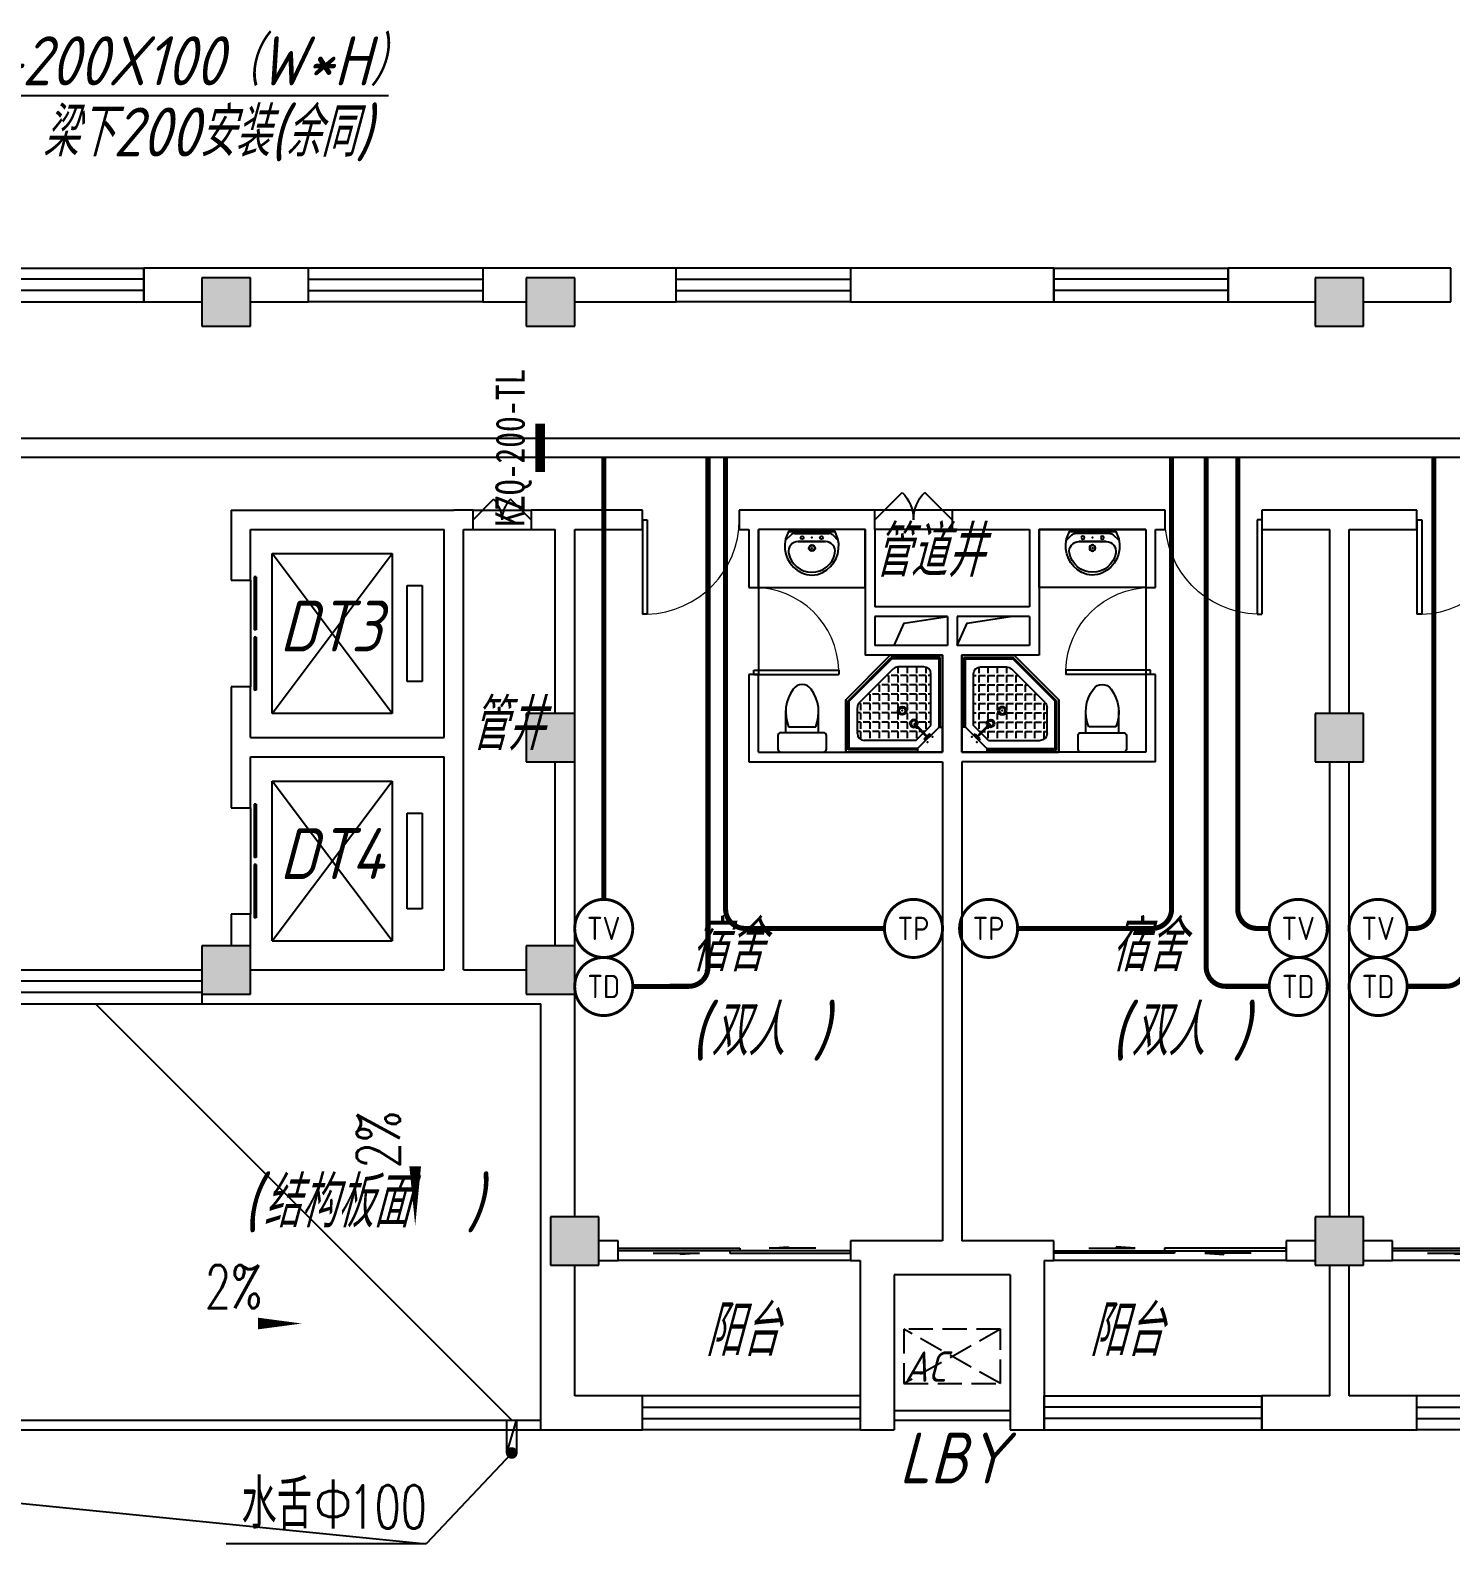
# Model space of a CAD drawing. Extents: x 0 to 2972856, y -1269770 to 0.
# Drawn here: x 2729132 to 2743806, y -1093333 to -1077700 of the extents above; entities that cross this region are included whole.
import ezdxf
from ezdxf.enums import TextEntityAlignment as Align

# ---------------------------------------------------------------- set-up
doc = ezdxf.new("R2010")
doc.units = 0
doc.header["$LTSCALE"] = 1000
doc.header["$PDSIZE"] = 50
doc.linetypes.add('DASH', pattern=[0.35, 0.25, -0.1])
for name, color, linetype in [('1-建筑底图', 8, 'Continuous'), ('CABLETRAY_DIM', 3, 'Continuous'), ('CABLETRAY_PDS', 4, 'Continuous'), ('EQUIP-通讯', 3, 'Continuous'), ('PUB_TEXT', 7, 'Continuous'), ('WIRE-综合布线', 4, 'Continuous'), ('抗震支吊架', 2, 'Continuous'), ('洁具', 251, 'Continuous'), ('空调外机', 251, 'Continuous')]:
    doc.layers.add(name, color=color, linetype=linetype)
doc.styles.add('_TCH_DIM', font='SIMPLEX', dxfattribs={"bigfont": 'GBCBIG'})
doc.styles.add('_TEL_ATTDEF', font='GBENOR', dxfattribs={"width": 0.8, "height": 3, "bigfont": 'GBCBIG'})
doc.styles.add('_TEL_DIM', font='SIMPLEX', dxfattribs={"width": 0.8, "height": 3.5, "bigfont": 'HZTXT'})
doc.styles.add('kzcad', font='', dxfattribs={"width": 0.8})
doc.styles.get("Standard").update_dxf_attribs({"font": 'gbeitc.shx', "bigfont": 'gbcbig.shx'})
doc.styles.get('kzcad').set_extended_font_data('SimSun')
doc.linetypes.add('JIEDI', pattern='A,1.25,-0.25,0.25,-0.25,0.625,["/",Standard,S=0.6,R=0,X=0,Y=-0.3],0.625,-0.25,0.25,-0.25', length=4)

# ---------------------------------------------------------------- blocks, each defined once
blk = doc.blocks.new('$equip$00003204')
at = {"const_width": 0.05}
blk.add_lwpolyline([(0, 0.5, -1), (0, -0.5, -1), (0, 0.5, 0.02188399138537169)], format="xyb", dxfattribs=at)
blk.add_circle((0, 0), 0.5)
for p in [(0, 0.5), (-0.5, 0), (0.5, 0), (0, -0.5)]:
    blk.add_point(p)
at = {"color": 7, "style": '_TEL_ATTDEF'}
blk.add_attdef('$TEXT$', text='', height=0.4, dxfattribs=at).set_placement((0, 0), align=Align.MIDDLE_CENTER)
at = {"color": 7, "style": '_TEL_DIM', "flags": 1}
for tag in ['REMARK', 'A']:
    blk.add_attdef(tag, text='', height=2e-05, dxfattribs=at).set_placement((0, 0), align=Align.MIDDLE_CENTER)
blk = doc.blocks.new('$equip$00003208')
at = {"const_width": 0.05}
blk.add_lwpolyline([(0, 0.5, -1), (0, -0.5, -1), (0, 0.5, 0.02188399138537169)], format="xyb", dxfattribs=at)
blk.add_circle((0, 0), 0.5)
for p in [(0, 0.5), (-0.5, 0), (0.5, 0), (0, -0.5)]:
    blk.add_point(p)
at = {"color": 7, "style": '_TEL_ATTDEF'}
blk.add_attdef('$TEXT$', text='', height=0.4, dxfattribs=at).set_placement((-7.275957614183426e-12, 0), align=Align.MIDDLE_CENTER)
at = {"color": 7, "style": '_TEL_DIM', "flags": 1}
for tag in ['REMARK', 'A']:
    blk.add_attdef(tag, text='', height=2e-05, dxfattribs=at).set_placement((0, 0), align=Align.MIDDLE_CENTER)
blk = doc.blocks.new('$equip$00003209')
at = {"const_width": 0.05}
blk.add_lwpolyline([(0, 0.5, -1), (0, -0.5, -1), (0, 0.5, 0.02188399138537169)], format="xyb", dxfattribs=at)
blk.add_circle((0, 0), 0.5)
for p in [(0, 0.5), (-0.5, 0), (0.5, 0), (0, -0.5)]:
    blk.add_point(p)
at = {"color": 7, "style": '_TEL_ATTDEF'}
blk.add_attdef('$TEXT$', text='', height=0.4, dxfattribs=at).set_placement((0, 0), align=Align.MIDDLE_CENTER)
at = {"color": 7, "style": '_TEL_DIM', "flags": 1}
for tag in ['REMARK', 'A']:
    blk.add_attdef(tag, text='', height=2e-05, dxfattribs=at).set_placement((0, 0), align=Align.MIDDLE_CENTER)
blk = doc.blocks.new('1F平面-CAD导入_dwg_Drawing4_t3_dwg_$plan$00001613-474159-1F-927810-1F')
at = {"layer": '洁具'}
for p, q in [((-200, 169.7498989044689), (-430.3977986313403, 169.7498989044689)), ((-30, 250), (-170, 250)), ((-260.3977986313403, -139.7498989044689), (-260.3977986313403, 139.7498989044689)), ((-200, -169.7498989044689), (-200, -220)), ((-170, -250), (-30, -250))]:
    blk.add_line(p, q, dxfattribs=at)
for points in [[(-200, 220), (-200, 169.7498989044689), (-200, -169.7498989044689), (-430.3977986313403, -169.7498989044689)], [(0, -220), (0, 220)]]:
    blk.add_lwpolyline(points, dxfattribs=at)
for centre, radius, start, end in [((-412.8433152032085, -227.3882324695587), 397.5299272150928, 67.4504753387251, 126.63814488807), ((-170, 220), 30.000000000029, 90, 180), ((-30, 220), 29.99999999997097, 0, 90), ((-589.5585712348111, 0), 109.7823411183084, 123.4508578140058, 236.5491421859942), ((-412.8433152032085, 227.3882324695587), 397.5299272150999, 233.3618551119301, 292.5495246612749), ((-170, -220), 30.00000000002914, 180, 270), ((-30, -220), 29.99999999999999, 270, 0)]:
    blk.add_arc(centre, radius, start, end, dxfattribs=at)
blk = doc.blocks.new('$lvtry$00000169')
at = {"color": 0}
for p, q in [((258.943725152305, -36), (258.943725152305, 0)), ((258.943725152305, -36), (36, -258.943725152305)), ((276.0808101421535, -120), (120, -276.0808101421535)), ((143.9299559836727, -151.0137691686323), (290.680891972941, -298.0767691774454)), ((151.0010237955357, -143.9427013567692), (297.7519597848077, -291.0057013655787)), ((258.943725152305, -24), (976, -24)), ((258.943725152305, -36), (964, -36)), ((269.6110603107809, -212.6678077858815), (269.6110603107809, -142.6678077858815)), ((276.0808101421535, -120), (808, -120)), ((365.8610603107809, -212.6678077858815), (365.8610603107809, -142.6678077858815)), ((462.1110603107809, -212.6678077858815), (462.1110603107809, -142.6678077858815)), ((558.3610603107809, -212.6678077858815), (558.3610603107809, -142.6678077858815)), ((654.6110603107809, -212.6678077858815), (654.6110603107809, -142.6678077858815)), ((750.8610603107809, -212.6678077858815), (750.8610603107809, -142.6678077858815)), ((847.1110603107809, -212.6678077858815), (847.1110603107809, -142.6678077858815)), ((964, -36), (976, -24)), ((964, -36), (964, -525.0883117545782)), ((976, -24), (976, -530.0588745030545)), ((36, -258.943725152305), (0, -258.943725152305)), ((24, -258.943725152305), (24, -976)), ((36, -258.943725152305), (36, -964)), ((120, -276.0808101421535), (120, -808)), ((120, -308.9178077858815), (147.1110603107809, -308.9178077858815)), ((173.3610603107809, -308.9178077858815), (173.3610603107809, -238.9178077858815)), ((173.3610603107809, -308.9178077858815), (243.3610603107809, -308.9178077858815)), ((183.413002356272, -212.6678077858815), (205.4531662680893, -212.6678077858815)), ((219.5802972622187, -212.6678077858815), (243.3610603107809, -212.6678077858815)), ((269.6110603107809, -212.6678077858815), (339.6110603107809, -212.6678077858815)), ((269.6110603107809, -262.8049606227796), (269.6110603107809, -238.9178077858815)), ((334.3109666164455, -308.9178077858815), (339.6110603107809, -308.9178077858815)), ((365.8610603107809, -212.6678077858815), (435.8610603107809, -212.6678077858815)), ((365.8610603107809, -308.9178077858815), (365.8610603107809, -238.9178077858815)), ((365.8610603107809, -308.9178077858815), (435.8610603107809, -308.9178077858815)), ((462.1110603107809, -212.6678077858815), (532.1110603107809, -212.6678077858815)), ((462.1110603107809, -308.9178077858815), (462.1110603107809, -238.9178077858815)), ((462.1110603107809, -308.9178077858815), (532.1110603107809, -308.9178077858815)), ((558.3610603107809, -212.6678077858815), (628.3610603107809, -212.6678077858815)), ((558.3610603107809, -308.9178077858815), (558.3610603107809, -238.9178077858815)), ((558.3610603107809, -308.9178077858815), (628.3610603107809, -308.9178077858815)), ((654.6110603107809, -212.6678077858815), (724.6110603107809, -212.6678077858815)), ((654.6110603107809, -308.9178077858815), (654.6110603107809, -238.9178077858815)), ((654.6110603107809, -308.9178077858815), (724.6110603107809, -308.9178077858815)), ((750.8610603107809, -212.6678077858815), (820.8610603107809, -212.6678077858815)), ((750.8610603107809, -308.9178077858815), (750.8610603107809, -238.9178077858815)), ((750.8610603107809, -308.9178077858815), (820.8610603107809, -308.9178077858815)), ((847.1110603107809, -212.6678077858815), (880, -212.6678077858815)), ((847.1110603107809, -308.9178077858815), (847.1110603107809, -238.9178077858815)), ((847.1110603107809, -308.9178077858815), (880, -308.9178077858815)), ((880, -192), (880, -460.4709960243781)), ((120, -405.1678077858815), (147.1110603107809, -405.1678077858815)), ((173.3610603107809, -405.1678077858815), (173.3610603107809, -335.1678077858815)), ((173.3610603107809, -405.1678077858815), (243.3610603107809, -405.1678077858815)), ((173.3610603107809, -501.4178077858815), (173.3610603107809, -431.4178077858815)), ((269.6110603107809, -405.1678077858815), (269.6110603107809, -335.1678077858815)), ((269.6110603107809, -405.1678077858815), (339.6110603107809, -405.1678077858815)), ((269.6110603107809, -501.4178077858815), (269.6110603107809, -431.4178077858815)), ((365.8610603107809, -405.1678077858815), (365.8610603107809, -335.1678077858815)), ((365.8610603107809, -405.1678077858815), (378.5531732380041, -405.1678077858815)), ((365.8610603107809, -501.4178077858815), (365.8610603107809, -431.4178077858815)), ((462.1110603107809, -405.1678077858815), (462.1110603107809, -335.1678077858815)), ((462.1110603107809, -405.1678077858815), (532.1110603107809, -405.1678077858815)), ((462.1110603107809, -501.4178077858815), (462.1110603107809, -431.4178077858815)), ((558.3610603107809, -405.1678077858815), (558.3610603107809, -335.1678077858815)), ((558.3610603107809, -405.1678077858815), (628.3610603107809, -405.1678077858815)), ((558.3610603107809, -501.4178077858815), (558.3610603107809, -431.4178077858815)), ((654.6110603107809, -405.1678077858815), (654.6110603107809, -335.1678077858815)), ((654.6110603107809, -405.1678077858815), (724.6110603107809, -405.1678077858815)), ((654.6110603107809, -501.4178077858815), (654.6110603107809, -431.4178077858815)), ((750.8610603107809, -405.1678077858815), (750.8610603107809, -335.1678077858815)), ((750.8610603107809, -405.1678077858815), (820.8610603107809, -405.1678077858815)), ((750.8610603107809, -501.4178077858815), (750.8610603107809, -431.4178077858815)), ((847.1110603107809, -405.1678077858815), (847.1110603107809, -335.1678077858815)), ((847.1110603107809, -405.1678077858815), (880, -405.1678077858815)), ((847.1110603107809, -501.4178077858815), (847.1110603107809, -431.4178077858815)), ((120, -501.4178077858815), (147.1110603107809, -501.4178077858815)), ((120, -597.6678077858815), (147.1110603107809, -597.6678077858815)), ((173.3610603107809, -501.4178077858815), (243.3610603107809, -501.4178077858815)), ((173.3610603107809, -597.6678077858815), (173.3610603107809, -527.6678077858815)), ((173.3610603107809, -597.6678077858815), (243.3610603107809, -597.6678077858815)), ((173.3610603107809, -693.9178077858815), (173.3610603107809, -623.9178077858815)), ((269.6110603107809, -501.4178077858815), (339.6110603107809, -501.4178077858815)), ((269.6110603107809, -597.6678077858815), (269.6110603107809, -527.6678077858815)), ((269.6110603107809, -597.6678077858815), (339.6110603107809, -597.6678077858815)), ((269.6110603107809, -693.9178077858815), (269.6110603107809, -623.9178077858815)), ((365.8610603107809, -501.4178077858815), (435.8610603107809, -501.4178077858815)), ((365.8610603107809, -597.6678077858815), (365.8610603107809, -527.6678077858815)), ((365.8610603107809, -597.6678077858815), (435.8610603107809, -597.6678077858815)), ((365.8610603107809, -693.9178077858815), (365.8610603107809, -623.9178077858815)), ((462.1110603107809, -501.4178077858815), (532.1110603107809, -501.4178077858815)), ((462.1110603107809, -597.6678077858815), (462.1110603107809, -527.6678077858815)), ((462.1110603107809, -597.6678077858815), (532.1110603107809, -597.6678077858815)), ((462.1110603107809, -693.9178077858815), (462.1110603107809, -623.9178077858815)), ((858.9116882454255, -511.3826842698036), (511.3826842698036, -858.9116882454255)), ((964, -525.0883117545782), (525.08831175456, -964)), ((976, -530.0588745030545), (530.05887450304, -976)), ((558.3610603107809, -501.4178077858815), (628.3610603107809, -501.4178077858815)), ((558.3610603107809, -597.6678077858815), (558.3610603107809, -527.6678077858815)), ((558.3610603107809, -597.6678077858815), (628.3610603107809, -597.6678077858815)), ((558.3610603107809, -693.9178077858815), (558.3610603107809, -623.9178077858815)), ((654.6110603107809, -501.4178077858815), (724.6110603107809, -501.4178077858815)), ((654.6110603107809, -597.6678077858815), (654.6110603107809, -527.6678077858815)), ((654.6110603107809, -597.6678077858815), (724.6110603107809, -597.6678077858815)), ((654.6110603107809, -693.9178077858815), (654.6110603107809, -623.9178077858815)), ((750.8610603107809, -501.4178077858815), (820.8610603107809, -501.4178077858815)), ((750.8610603107809, -597.6678077858815), (750.8610603107809, -527.6678077858815)), ((750.8610603107809, -597.6678077858815), (772.6265647293476, -597.6678077858815)), ((847.1110603107809, -501.4178077858815), (867.2229567529939, -501.4178077858815)), ((964, -525.0883117545782), (976, -530.0588745030545)), ((120, -693.9178077858815), (147.1110603107809, -693.9178077858815)), ((173.3610603107809, -693.9178077858815), (243.3610603107809, -693.9178077858815)), ((173.3610603107809, -790.1678077858815), (173.3610603107809, -720.1678077858815)), ((269.6110603107809, -693.9178077858815), (339.6110603107809, -693.9178077858815)), ((269.6110603107809, -790.1678077858815), (269.6110603107809, -720.1678077858815)), ((365.8610603107809, -693.9178077858815), (435.8610603107809, -693.9178077858815)), ((365.8610603107809, -790.1678077858815), (365.8610603107809, -720.1678077858815)), ((462.1110603107809, -693.9178077858815), (532.1110603107809, -693.9178077858815)), ((462.1110603107809, -790.1678077858815), (462.1110603107809, -720.1678077858815)), ((558.3610603107809, -693.9178077858815), (628.3610603107809, -693.9178077858815)), ((558.3610603107809, -790.1678077858815), (558.3610603107809, -720.1678077858815)), ((654.6110603107809, -693.9178077858815), (676.3765647293476, -693.9178077858815)), ((120, -790.1678077858815), (147.1110603107809, -790.1678077858815)), ((173.3610603107809, -790.1678077858815), (243.3610603107809, -790.1678077858815)), ((173.3610603107809, -877.5455960306717), (173.3610603107809, -816.4178077858815)), ((192, -880), (460.4709960243781, -880)), ((269.6110603107809, -790.1678077858815), (339.6110603107809, -790.1678077858815)), ((269.6110603107809, -880), (269.6110603107809, -816.4178077858815)), ((365.8610603107809, -790.1678077858815), (435.8610603107809, -790.1678077858815)), ((365.8610603107809, -880), (365.8610603107809, -816.4178077858815)), ((462.1110603107809, -790.1678077858815), (532.1110603107809, -790.1678077858815)), ((462.1110603107809, -879.9813183342485), (462.1110603107809, -816.4178077858815)), ((558.3610603107809, -790.1678077858815), (580.1265647293476, -790.1678077858815)), ((36, -964), (24, -976)), ((24, -976), (530.05887450304, -976)), ((36, -964), (525.08831175456, -964)), ((525.08831175456, -964), (530.05887450304, -976))]:
    blk.add_line(p, q, dxfattribs=at)
blk.add_lwpolyline([(0, 0), (0, -1000), (540, -1000), (1000, -540), (1000, 0)], close=True)
for points in [[(0, 0), (0, -1000)], [(0, 0), (1000, 0)], [(1000, 0), (1000, -540)], [(189.6529500909164, -136.0684456004565), (177.8579725960262, -147.8634230953467), (162.4691373264941, -132.4745878258145), (174.2641148213843, -120.6796103309207)], [(136.0684456004528, -189.6529500909201), (147.8634230953467, -177.8579725960262), (132.4745878258109, -162.4691373264941), (120.6796103309207, -174.2641148213843)], [(1000, -540), (540, -1000)], [(0, -1000), (540, -1000)]]:
    blk.add_lwpolyline(points, close=True, dxfattribs=at)
for radius in [43.84951374613301, 31.11306180256101]:
    blk.add_circle((416.244660796714, -427.5761013707088), radius, dxfattribs=at)
for centre, radius, start, end in [((808, -192), 72, 0, 90), ((295.9570430355234, -295.7264370925695), 40.55903986559133, 142.5829574405485, 128.4197397777519), ((295.9570430355234, -295.7264370925695), 28.55903986559133, 145.828006644134, 125.6598561436624), ((808, -460.4709960243781), 72, 315.0000000001474, 0), ((192, -808), 72, 180, 270), ((460.4709960243781, -808), 72, 270, 315.0000000001474)]:
    blk.add_arc(centre, radius, start, end, dxfattribs=at)
for p in [(103.2280733190128, -155.7691361928592, -1e-08), (156.0885364131245, -102.2317787812353, -1e-08), (415.8463379825407, -428.052736976184, -1e-08)]:
    blk.add_point(p, dxfattribs=at)
blk = doc.blocks.new('$lvtry$00000178')
at = {"color": 0}
for p, q in [((-238.3985590309458, 0), (238.3985590309458, 0)), ((-214.0595566216216, -36.07509627408581), (-272.1098716864217, -90.5516767674635)), ((-179.8443164544587, -22.534900720937), (180.1220736160903, -22.534900720937)), ((-141.6736869734596, -105.2484920095885), (140.2220974061056, -105.2484920095885)), ((140.2220974061056, -105.2484920095885), (-141.6736869734596, -105.2484920095885)), ((215.7474373597797, -37.45166457987943), (268.2971053142901, -90.81336211434063))]:
    blk.add_line(p, q, dxfattribs=at)
blk.add_lwpolyline([(-103.6050409636591, -429.6879128499641, 0.2246982691866223), (110.4031761456354, -425.4480832598856, 0.3480458834200146), (268.9059223142503, -78.53824303664624), (239.4540811754996, 0), (-241.2849082408356, 0), (-270.7367493795609, -78.53824303661713, 0.3568438061518303)], format="xyb", close=True, dxfattribs=at)
for centre, radius in [((-100, -65), 16.33989834185803), ((1.439075864182087, -172.4645476755322), 31.60961419936899), ((100, -65), 16.33989834185803)]:
    blk.add_circle(centre, radius, dxfattribs=at)
at = {"color": 0, "lineweight": 13}
blk.add_circle((1.439075864182087, -172.4645476755322), 22.97515901426823, dxfattribs=at)
at = {"color": 0}
for centre, radius, start, end in [((-141.6736869734596, -205.2484920095885), 100, 90, 190.560233084289), ((-179.8443164544587, -72.534900720937), 50, 90, 133.180958371849), ((140.2220974061056, -205.2484920095885), 100, 349.439766915711, 90), ((180.1220736160903, -72.534900720937), 50, 44.56071800279102, 90), ((-0.7257947836769745, -178.9720508367973), 243.3762869984034, 190.560233084289, 349.439766915711)]:
    blk.add_arc(centre, radius, start, end, dxfattribs=at)
for p in [(0, -65), (1.439075864182087, -172.4645476755322)]:
    blk.add_point(p, dxfattribs=at)
blk = doc.blocks.new('A$C70365C93')
at = {"layer": '洁具'}
blk.add_lwpolyline([(-1899.999999997206, 2299.999999994994), (-1899.999999997206, 1699.999999994994), (-800.0000000055879, 1699.999999984779), (-800.0000000055879, 2299.999999994994)], close=True, dxfattribs=at)
blk.add_blockref('$lvtry$00000178', (-1350.000000001397, 2280.000000000058), dxfattribs=at)
at = {"layer": '洁具', "rotation": 180}
blk.add_blockref('$lvtry$00000169', (0, 0), dxfattribs=at)
at = {"layer": '洁具', "extrusion": (0, 0, -1), "xscale": -1, "zscale": -1, "rotation": 90}
blk.add_blockref('1F平面-CAD导入_dwg_Drawing4_t3_dwg_$plan$00001613-474159-1F-927810-1F', (1449.999999997439, 1.775333657860756e-09), dxfattribs=at)
blk = doc.blocks.new('A$Cf5a72a1b')
at = {"layer": '空调外机', "linetype": 'DASH'}
for p, q in [((999.9996109353378, 562.501242811617), (-0.0003890646621584892, 0.001242811616975814)), ((999.9996109353378, 0.001242811616975814), (-0.0003890646621584892, 562.501242811617))]:
    blk.add_line(p, q, dxfattribs=at)
blk.add_lwpolyline([(999.9996109353378, 562.501242811617), (-0.0003890646621584892, 562.501242811617), (-0.0003890646621584892, 0.001242811616975814), (999.9996109353378, 0.001242811616975814)], close=True, dxfattribs=at)
at = {"layer": 'PUB_TEXT'}
blk.add_text('AC', height=315, dxfattribs=at).set_placement((4.876693670870736, 18.24616538471309))
blk = doc.blocks.new('$WINLIB2D$00000001')
at = {"color": 0}
for points in [[(-0.4999999999999964, 0.5000000000000142), (-0.4999999999999964, -0.4999999999999858)], [(-0.4999999999999964, 0.5000000000000142), (0.5000000000000036, 0.5000000000000142)], [(0.5000000000000036, -0.4999999999999858), (0.5000000000000036, 0.5000000000000142)], [(0.5000000000000036, 0.1666666666666714), (-0.4999999999999964, 0.1666666666666714)], [(0.5000000000000036, -0.1666666666666572), (-0.4999999999999964, -0.1666666666666572)], [(-0.4999999999999964, -0.4999999999999858), (0.5000000000000036, -0.4999999999999858)]]:
    blk.add_lwpolyline(points, dxfattribs=at)
blk = doc.blocks.new('$DorLib2D$00000131')
at = {"color": 0, "linetype": 'Continuous'}
for p, q in [((0.1499999999996362, 0.125), (0.231949047280068, 0.1972603196398666)), ((0.231949047280068, 0.1972603196398666), (0.231949047280068, 0.125)), ((-0.5, 0.125), (-0.5, 0)), ((0.01924398772280256, 0.125), (-0.5, 0.125)), ((0.01924398772280256, 0), (0.01924398772280256, 0.125)), ((0.3500000000003638, 0.125), (0.1499999999996362, 0.125)), ((-0.5, 0), (0.01924398772280256, 0)), ((-0.02399022376448556, 0), (0.5, 0)), ((-0.02399022376448556, -0.125), (-0.02399022376448556, 0)), ((0.5, 0), (0.5, -0.125)), ((-0.3500000000003638, -0.125), (-0.1499999999996362, -0.125)), ((-0.231949047280068, -0.1972603196398666), (-0.231949047280068, -0.125)), ((-0.1499999999996362, -0.125), (-0.231949047280068, -0.1972603196398666)), ((0.5, -0.125), (-0.02399022376448556, -0.125))]:
    blk.add_line(p, q, dxfattribs=at)
blk = doc.blocks.new('$DorLib2D$00000116')
at = {"color": 0}
for p, q in [((-0.4999999999999929, 7.105427357601002e-15), (-0.146446609406766, 0.353553390593234)), ((0.5000000000000071, 7.105427357601002e-15), (0.1464466094067731, 0.353553390593234))]:
    blk.add_line(p, q, dxfattribs=at)
for centre, radius, start, end in [((-0.4999999999984652, 4.831690603168681e-13), 0.4999999999984674, 0, 45), ((0.4999999999977511, 9.059419880941277e-13), 0.4999999999976598, 135, 180)]:
    blk.add_arc(centre, radius, start, end, dxfattribs=at)
blk = doc.blocks.new('$DORLIB2D$00000127')
at = {"color": 0}
for points in [[(-0.5333333333328483, 0.7948983154366971), (-0.5333333333328483, 0.690405644187237)], [(-0.03333333333284827, 0.7948983154366971), (-0.5333333333328483, 0.7948983154366971)], [(-0.03333333333284827, 0.7948983154366971), (-0.03333333333284827, 0.690405644187237)], [(0.5333333333328483, 0.7948983154366971), (0.03333333333284827, 0.7948983154366971)], [(0.03333333333284827, 0.7948983154366971), (0.03333333333284827, 0.690405644187237)], [(0.5333333333328483, 0.7948983154366971), (0.5333333333328483, 0.690405644187237)], [(-0.03333333333284827, 0.690405644187237), (-0.5333333333328483, 0.690405644187237)], [(0.5333333333328483, 0.690405644187237), (0.03333333333284827, 0.690405644187237)], [(0.5, 0.4999999999999858), (-0.5, 0.4999999999999858)]]:
    blk.add_lwpolyline(points, dxfattribs=at)
blk = doc.blocks.new('$DorLib2D$00000001')
for p, q in [((0.45, 0.9750000000000001), (0.5000000000000002, 0.9750000000000001)), ((0.45, 0), (0.45, 0.9750000000000001)), ((0.5, 0), (0.5, 0.9750000000000001)), ((0.5, 0), (0.45, 0))]:
    blk.add_line(p, q)
at = {"lineweight": 13}
blk.add_arc((0.475, 0), 0.975, 91.4692835813538, 180, dxfattribs=at)
blk = doc.blocks.new('1-二层建筑底图')
at = {"layer": '1-建筑底图'}
for points in [[(55449.99999999953, 9200.000000000116), (55949.99999999953, 9200.000000000116), (55949.99999999953, 9700.000000000116), (55449.99999999953, 9700.000000000116)], [(58799.99999999953, 9200.000000000116), (59299.99999999953, 9200.000000000116), (59299.99999999953, 9700.000000000116), (58799.99999999953, 9700.000000000116)], [(66950, 9200.000000000116), (67450, 9200.000000000116), (67450, 9700.000000000116), (66950, 9700.000000000116)], [(58799.99999999953, 4700.000000005006), (59299.99999999953, 4700.000000005006), (59299.99999999953, 5200.000000005006), (58799.99999999953, 5200.000000005006)], [(66950, 4700.000000005006), (67450, 4700.000000005006), (67450, 5200.000000005006), (66950, 5200.000000005006)], [(55449.99999999953, 2300.000000005472), (55949.99999999953, 2300.000000005472), (55949.99999999953, 2800.000000005472), (55449.99999999953, 2800.000000005472)], [(58799.99999999953, 2300.000000005472), (59299.99999999953, 2300.000000005472), (59299.99999999953, 2800.000000005472), (58799.99999999953, 2800.000000005472)], [(59049.99999999953, -499.9999999998836), (59549.99999999953, -499.9999999998836), (59549.99999999953, 1.164153218269348e-10), (59049.99999999953, 1.164153218269348e-10)], [(66950, -499.9999999998836), (67450, -499.9999999998836), (67450, 1.164153218269348e-10), (66950, 1.164153218269348e-10)]]:
    blk.add_hatch(color=256, dxfattribs=at).paths.add_polyline_path(points)
for p, q in [((55699.99999999953, 9799.999999991851), (54849.99999996321, 9799.999999990687)), ((54849.99999996321, 9799.999999990687), (54849.99999996321, 9449.999999990687)), ((55949.99999999953, 9700.000000000116), (55449.99999999953, 9700.000000000116)), ((55449.99999999953, 9700.000000000116), (55449.99999999953, 9200.000000000116)), ((56550.00000000652, 9799.999999994412), (55699.99999999953, 9799.999999991851)), ((55949.99999999953, 9200.000000000116), (55949.99999999953, 9700.000000000116)), ((56550.00000000652, 9449.999999994528), (56550.00000000652, 9799.999999994412)), ((59049.99999999953, 9799.999999991851), (58350.00000000652, 9799.999999994412)), ((58350.00000000652, 9799.999999994412), (58350.00000000652, 9449.999999994528)), ((59299.99999999953, 9700.000000000116), (58799.99999999953, 9700.000000000116)), ((58799.99999999953, 9700.000000000116), (58799.99999999953, 9200.000000000116)), ((60349.99999998463, 9799.999999992317), (59049.99999999953, 9799.999999991851)), ((59299.99999999953, 9200.000000000116), (59299.99999999953, 9700.000000000116)), ((60349.99999998463, 9449.999999992317), (60349.99999998463, 9799.999999992317)), ((64249.99999998463, 9799.999999992317), (62149.99999998463, 9799.999999992317)), ((62149.99999998463, 9799.999999992317), (62149.99999998463, 9449.999999992317)), ((64249.99999998463, 9449.999999992317), (64249.99999998463, 9799.999999992317)), ((67200, 9799.999999991851), (66049.99999998463, 9799.999999992317)), ((66049.99999998463, 9799.999999992317), (66049.99999998463, 9449.999999992317)), ((67450, 9700.000000000116), (66950, 9700.000000000116)), ((66950, 9700.000000000116), (66950, 9200.000000000116)), ((68349.99999989755, 9799.999999991385), (67200, 9799.999999991851)), ((67450, 9200.000000000116), (67450, 9700.000000000116)), ((68349.99999989755, 9449.999999991385), (68349.99999989755, 9799.999999991385)), ((54849.99999996321, 9449.999999990687), (55449.99999999348, 9449.99999998114)), ((55949.99999999348, 9449.999999989057), (56550.00000000652, 9449.999999994528)), ((58350.00000000652, 9449.999999994528), (58799.99999999348, 9449.999999996275)), ((59299.99999999348, 9449.99999999348), (60349.99999998463, 9449.999999992317)), ((62149.99999998463, 9449.999999992317), (64249.99999998463, 9449.999999992317)), ((66049.99999998463, 9449.999999992317), (66949.99999999348, 9449.999999994761)), ((67449.99999999348, 9449.999999992317), (68349.99999989755, 9449.999999991385)), ((55449.99999999953, 9200.000000000116), (55949.99999999953, 9200.000000000116)), ((58799.99999999953, 9200.000000000116), (59299.99999999953, 9200.000000000116)), ((66950, 9200.000000000116), (67450, 9200.000000000116)), ((55749.99999998789, 7299.999999995343), (55749.99999999115, 6575.000000021886)), ((55749.99999998789, 7299.999999995343), (58049.99999995949, 7299.999999998952)), ((58249.99999996321, 7299.999999998836), (58049.99999995949, 7299.999999998952)), ((58249.99999996321, 7100.000000006985), (58249.99999996321, 7299.999999998836)), ((58249.99999997625, 7299.999999998952), (58849.99999997625, 7299.999999998952)), ((59199.9999999688, 7299.999999998952), (58849.99999996321, 7299.999999998836)), ((58849.99999996321, 7299.999999998836), (58849.99999996275, 7100.000000006985)), ((60000.00000003912, 7300.000000006636), (59200.00000000559, 7300)), ((60000.00000003912, 7100.000000011059), (60000.00000003912, 7300.000000006636)), ((61100.00000000652, 7300), (61000.00000003958, 7300.000000006636)), ((61000.00000003958, 7300.000000006636), (61000.00000003912, 7100.000000011059)), ((62300.00000002515, 7300.000000008382), (61100.00000002515, 7300.000000019558)), ((62399.99999998743, 7300.000000006519), (62300.00000002515, 7300.000000008382)), ((63199.99999998277, 7300), (62399.99999998277, 7300.000000007451)), ((62400.00000000373, 7100.000000006519), (62399.99999998743, 7300.000000006519)), ((64100.00000002515, 7299.999999991618), (63199.99999998743, 7299.999999999069)), ((63199.99999998743, 7299.999999999069), (63199.99999998556, 7100.000000000931)), ((65300.00000001397, 7299.999999980442), (64100.00000002515, 7299.999999991618)), ((65400.0000000014, 7299.999999998952), (65299.99999999534, 7300)), ((65400.00000000093, 7099.999999997206), (65400.0000000014, 7299.999999998952)), ((67200.00000000605, 7300), (66400.0000000014, 7299.999999998952)), ((66400.0000000014, 7299.999999998952), (66400.0000000014, 7099.999999997206)), ((68000.0000000014, 7300.000000006636), (67199.99999999953, 7300)), ((68000.00000000093, 7100.00000000943), (68000.0000000014, 7300.000000006636)), ((55949.99999999581, 6575.000000021886), (55950.0000000014, 7099.999999991851)), ((55950.0000000014, 7099.999999991851), (57949.9999999674, 7099.999999991851)), ((57949.99999996787, 4950.000000011642), (57949.9999999674, 7099.999999991851)), ((58149.9999999553, 7100.000000000466), (58249.99999996321, 7100.000000006985)), ((58149.99999995949, 4850.000000004889), (58149.9999999553, 7100.000000000466)), ((58249.99999997625, 7099.999999998952), (58849.99999997625, 7099.999999998952)), ((58849.99999996275, 7100.000000006985), (59100.00000000326, 7100.000000000466)), ((59100.00000000559, 5199.999999999069), (59100.00000000326, 7100.000000000466)), ((59300.00000000047, 5199.999999999069), (59299.99999999022, 7100.000000006752)), ((59299.99999999022, 7100.000000006752), (60000.00000003912, 7100.000000011059)), ((61000.00000003912, 7100.000000011059), (61100.00000002049, 7100.000000006752)), ((61100.00000002049, 7100.000000006752), (61100.00000002468, 6500.000000001746)), ((62300.00000000466, 7100.000000016065), (61200.00000002002, 7100.00000002631)), ((61200.00000001071, 6500.000000000815), (61200.00000002002, 7100.00000002631)), ((62300.00000000466, 7100.000000016065), (62300.00000001537, 6300.000000008382)), ((63199.99999998091, 7100), (62399.99999998091, 7100.000000007451)), ((62400.00000000373, 7100.000000006519), (62399.99999999581, 6300.000000018277)), ((63199.99999998556, 7100.000000000931), (64000.00000002095, 7099.999999991618)), ((64000.00000002095, 7099.999999991618), (64000.0000000135, 6299.999999979977)), ((65200.00000001723, 7099.999999961001), (64100.00000002002, 7099.999999971245)), ((64100.00000002002, 7099.999999971245), (64100.00000001537, 6299.999999991618)), ((65200.00000001723, 7099.999999961001), (65200.0000000135, 6499.999999963562)), ((65300.00000001909, 6499.999999962631), (65300.00000001723, 7100.000000000116)), ((65300.00000001723, 7100.000000000116), (65400.00000000093, 7099.999999997206)), ((66400.0000000014, 7099.999999997206), (67099.99999999395, 7100)), ((67099.99999999488, 5199.999999999069), (67099.99999999395, 7100)), ((67300.00000001071, 5199.999999999069), (67300.00000000792, 7100.000000006752)), ((67300.00000000792, 7100.000000006752), (68000.00000000093, 7100.00000000943)), ((56175.00000000093, 5200.000000010245), (57414.99999997299, 6850.00000001071)), ((57414.99999997299, 5200.000000010245), (56175.00000000093, 6850.00000001071)), ((56175.00000000093, 6850.00000001071), (57414.99999997299, 6850.00000001071)), ((56175.00000000093, 5200.000000010245), (56175.00000000093, 6850.00000001071)), ((57414.99999997299, 6850.00000001071), (57414.99999997299, 5200.000000010245)), ((55749.99999999115, 6575.000000021886), (55949.99999999581, 6575.000000021886)), ((57569.99999997346, 6520.00000000454), (57724.99999995902, 6520.00000000454)), ((57569.99999997346, 5530.000000001164), (57569.99999997346, 6520.00000000454)), ((57724.99999995902, 6520.00000000454), (57724.99999995902, 5530.000000001164)), ((61100.00000002468, 6500.000000001746), (61200.00000001071, 6500.000000000815)), ((61200.0000000177, 6500.000000011642), (61200.00000000931, 5600.000000011642)), ((65200.00000000652, 6499.999999974389), (65199.99999999814, 5599.999999974389)), ((65200.0000000135, 6499.999999963562), (65300.00000001909, 6499.999999962631)), ((62300.00000001537, 6300.000000008382), (62300.0000000447, 5800.000000024447)), ((63200.00000002561, 6300), (62399.99999999581, 6300.000000018277)), ((64000.0000000135, 6299.999999979977), (63200.00000002561, 6300)), ((64100.00000001537, 6299.999999991618), (64100.0000000447, 5800.000000007683)), ((63149.99999998137, 6200.00000001234), (62400.00000004796, 6200.000000019325)), ((62400.00000004796, 6200.000000019325), (62400.00000004517, 5900.000000023516)), ((63149.99999998137, 6200.00000001234), (63149.99999997159, 5900.000000016531)), ((63999.99999997159, 6199.999999978929), (63250.00000005728, 6199.999999985914)), ((63250.00000005728, 6199.999999985914), (63250.00000004796, 5900.0000000156)), ((63999.99999997159, 6199.999999978929), (63999.9999999688, 5900.000000008615)), ((63100.00000002934, 5800.000000016997), (62300.0000000447, 5800.000000024447)), ((63149.99999997159, 5900.000000016531), (62400.00000004517, 5900.000000023516)), ((63100.00000002934, 5800.000000016997), (63100.00000002002, 4800.000000012107)), ((63999.9999999688, 5900.000000008615), (63250.00000004796, 5900.0000000156)), ((63300.00000002794, 5800.000000015134), (63300.00000001863, 4799.999999995809)), ((64100.0000000447, 5800.000000007683), (63300.00000002794, 5800.000000015134)), ((55949.99999999534, 5474.999999983818), (55749.99999999581, 5474.999999983818)), ((55749.99999999581, 5474.999999983818), (55749.99999999674, 4850.000000004889)), ((55950.0000000014, 4950.000000011642), (55949.99999999534, 5474.999999983818)), ((57724.99999995902, 5530.000000001164), (57569.99999997346, 5530.000000001164)), ((61200.00000000186, 5600.000000000815), (61100.0000000163, 5600.000000001746)), ((61100.0000000163, 5600.000000001746), (61099.99999999814, 4700.000000016298)), ((61199.9999999986, 4800.000000029919), (61200.00000000186, 5600.000000000815)), ((65300.00000001071, 5599.999999962631), (65200.00000000512, 5599.999999963562)), ((65200.00000000512, 5599.999999963562), (65199.99999999627, 4799.999999978114)), ((65299.99999999488, 4699.999999977183), (65300.00000001071, 5599.999999962631)), ((57414.99999997299, 5200.000000010245), (56175.00000000093, 5200.000000010245)), ((59299.99999999953, 5200.000000005006), (58799.99999999953, 5200.000000005006)), ((58799.99999999953, 5200.000000005006), (58799.99999999953, 4700.000000005006)), ((59299.99999999953, 4700.000000005006), (59299.99999999953, 5200.000000005006)), ((67450, 5200.000000005006), (66950, 5200.000000005006)), ((66950, 5200.000000005006), (66950, 4700.000000005006)), ((67450, 4700.000000005006), (67450, 5200.000000005006)), ((55749.99999999674, 4850.000000004889), (55750.0000000014, 4225.000000021886)), ((55950.0000000014, 4950.000000011642), (57949.99999996787, 4950.000000011642)), ((58149.99999995809, 2550.000000015367), (58149.99999995949, 4850.000000004889)), ((55949.99999998836, 4750.000000008149), (57949.99999995856, 4750.000000008149)), ((55949.99999999488, 4225.000000021886), (55949.99999998836, 4750.000000008149)), ((57949.99999995856, 2549.999999995925), (57949.99999995856, 4750.000000008149)), ((58799.99999999953, 4700.000000005006), (59299.99999999953, 4700.000000005006)), ((59099.99999999534, 2799.999999999069), (59100.00000000792, 4700.00000006007)), ((59299.99999999907, 2799.999999999069), (59299.99999998976, 4700.00000006007)), ((61099.99999999814, 4700.000000016298), (63100.00000000326, 4699.999999997672)), ((61199.9999999986, 4800.000000029919), (63100.00000002002, 4800.000000012107)), ((63100.00000000326, 4699.999999997672), (63100.00000000326, -249.9999999856809)), ((65199.99999999627, 4799.999999978114), (63300.00000001863, 4799.999999995809)), ((65299.99999999488, 4699.999999977183), (63300.00000000885, 4699.999999995809)), ((63300.00000000885, 4699.999999995809), (63300.00000000885, -249.9999999812571)), ((66950, 4700.000000005006), (67450, 4700.000000005006)), ((67100.00000000047, -9.313225746154785e-10), (67100.0000000014, 4699.999999999069)), ((67299.99999999348, -9.313225746154785e-10), (67299.99999999395, 4699.999999999069)), ((56174.99999996368, 2849.99999999674), (57414.99999996414, 4500.000000009313)), ((57414.99999996414, 2849.99999999674), (56174.99999996368, 4500.000000009313)), ((56174.99999996368, 4500.000000009313), (57414.99999996414, 4500.000000009313)), ((56174.99999996368, 2849.99999999674), (56174.99999996368, 4500.000000009313)), ((57414.99999996414, 4500.000000009313), (57414.99999996414, 2849.99999999674)), ((55750.0000000014, 4225.000000021886), (55949.99999999488, 4225.000000021886)), ((57569.99999996414, 4170.000000006752), (57724.99999995017, 4170.000000006752)), ((57569.99999996414, 3179.999999999302), (57569.99999996414, 4170.000000006752)), ((57724.99999995017, 4170.000000006752), (57724.99999995017, 3179.999999999302)), ((57724.99999995017, 3179.999999999302), (57569.99999996414, 3179.999999999302)), ((55949.99999999488, 3125.000000021886), (55750.0000000014, 3125.000000022002)), ((55750.0000000014, 3125.000000022002), (55749.99999999674, 2799.999999999069)), ((55950.00000001723, 2799.999999999069), (55949.99999999488, 3125.000000021886)), ((56174.99999996368, 2849.99999999674), (57414.99999996414, 2849.99999999674)), ((55949.99999999953, 2800.000000005472), (55449.99999999953, 2800.000000005472)), ((55449.99999999953, 2800.000000005472), (55449.99999999953, 2300.000000005472)), ((55949.99999999953, 2300.000000005472), (55949.99999999953, 2800.000000005472)), ((59299.99999999953, 2800.000000005472), (58799.99999999953, 2800.000000005472)), ((58799.99999999953, 2800.000000005472), (58799.99999999953, 2300.000000005472)), ((59299.99999999953, 2300.000000005472), (59299.99999999953, 2800.000000005472)), ((55949.99999998836, 2549.999999995809), (57949.99999995856, 2549.999999995925)), ((58149.99999995809, 2550.000000015367), (58799.99999999395, 2549.999999994761)), ((54350.00000016158, 2199.999999999302), (58650.00000004843, -2099.99999988731)), ((55450.00000005029, 2299.999999999069), (55450.00000005029, 2199.999999999767)), ((55449.99999999953, 2300.000000005472), (55949.99999999953, 2300.000000005472)), ((55450.00000005029, 2199.999999999767), (55699.99999999953, 2200)), ((55699.99999999953, 2200), (58049.99999995902, 2200)), ((58049.99999995902, 2200), (58950.00000002375, 2200.000000007683)), ((58799.99999999953, 2300.000000005472), (59299.99999999953, 2300.000000005472)), ((58950.00000002189, -249.9999999998836), (58950.00000002375, 2200.000000007683)), ((59300.00000002002, -9.313225746154785e-10), (59300.00000002934, 2299.999999999069)), ((59549.99999999953, 1.164153218269348e-10), (59049.99999999953, 1.164153218269348e-10)), ((59049.99999999953, 1.164153218269348e-10), (59049.99999999953, -499.9999999998836)), ((59549.99999999953, -499.9999999998836), (59549.99999999953, 1.164153218269348e-10)), ((67450, 1.164153218269348e-10), (66950, 1.164153218269348e-10)), ((66950, 1.164153218269348e-10), (66950, -499.9999999998836)), ((67450, -499.9999999998836), (67450, 1.164153218269348e-10)), ((58950.0000000298, -2199.999999994645), (58950.00000002189, -249.9999999998836)), ((59750.0000000014, -249.999999998603), (59549.99999999348, -249.9999999544816)), ((59750.0000000014, -450.0000000029104), (59750.0000000014, -249.999999998603)), ((62499.99999999953, -249.9999999993015), (62150.0000000014, -249.9999999948777)), ((62150.0000000014, -249.9999999948777), (62150.0000000014, -450.0000000029104)), ((63100.00000000326, -249.9999999856809), (62499.99999999953, -249.9999999993015)), ((63899.99999999953, -249.9999999993015), (63300.00000000885, -249.9999999812571)), ((64250.0000000014, -249.9999999962747), (63899.99999999953, -249.9999999993015)), ((64250.0000000014, -450.0000000019791), (64250.0000000014, -249.9999999962747)), ((66949.99999999348, -249.9999999806751), (66650.0000000014, -249.999999995809)), ((66650.0000000014, -249.999999995809), (66650.0000000014, -450.0000000019791)), ((67750.0000000014, -250.0000000081491), (67449.99999999348, -250.0000000204891)), ((67750.0000000014, -450.0000000025611), (67750.0000000014, -250.0000000081491)), ((59549.99999999348, -450.0000000004657), (59750.0000000014, -450.0000000029104)), ((62149.99999999022, -449.9999999993015), (59749.99999999022, -449.9999999993015)), ((62150.0000000014, -450.0000000029104), (62250.0000000014, -450.000000004191)), ((62250.0000000014, -450.000000004191), (62250.0000000014, -1849.999999992317)), ((64150.0000000014, -450.0000000002328), (64150.0000000014, -1850.000000004889)), ((64150.0000000014, -450.0000000002328), (64250.0000000014, -450.0000000019791)), ((66649.99999999953, -449.9999999993015), (64249.99999999953, -449.9999999993015)), ((66650.0000000014, -450.0000000019791), (66949.99999999348, -450.0000000270084)), ((67449.99999999348, -449.999999984866), (67750.0000000014, -450.0000000025611)), ((70149.99999999022, -449.9999999993015), (67749.99999999022, -449.9999999993015)), ((59049.99999999953, -499.9999999998836), (59549.99999999953, -499.9999999998836)), ((59300.0000000298, -1849.999999992317), (59300.0000000447, -500.0000000009313)), ((62600.0000000014, -599.9999999854481), (62600.00000000093, -2199.999999994645)), ((63200.00000000047, -599.9999999993015), (62600.0000000014, -599.9999999854481)), ((63800.0000000014, -600.0000000251457), (63200.00000000047, -599.9999999993015)), ((63800.0000000014, -600.0000000251457), (63800.0000000014, -2199.999999995576)), ((66950, -499.9999999998836), (67450, -499.9999999998836)), ((67100.0000000014, -1850.000000004889), (67100.00000000326, -500.0000000009313)), ((67300.0000000014, -1849.999999992084), (67300.00000000978, -500.0000000009313)), ((60000.00000002841, -1849.999999985448), (59300.0000000298, -1849.999999992317)), ((60000.00000002841, -2199.999999998137), (60000.00000002841, -1849.999999985448)), ((62250.0000000014, -1849.999999992317), (62250.00000000652, -2199.999999998137)), ((64150.00000000652, -2199.999999994645), (64150.00000000652, -1850.000000001979)), ((67100.0000000014, -1850.000000004889), (66399.99999998463, -1850.000000001979)), ((66399.99999998463, -1850.000000001979), (66399.99999998463, -2199.99999999709)), ((68000.00000000652, -1849.99999999092), (67300.0000000014, -1849.999999992084)), ((68000.00000000652, -2199.999999997672), (68000.00000000652, -1849.99999999092)), ((58950.0000000298, -2199.999999994645), (60000.00000002841, -2199.999999998137)), ((62250.00000000652, -2199.999999998137), (62600.00000000093, -2199.999999994645)), ((63800.0000000014, -2199.999999995576), (64150.00000000652, -2199.999999994645)), ((66399.99999998463, -2199.99999999709), (67200.00000000047, -2199.999999999302)), ((67200.00000000047, -2199.999999999302), (68000.00000000652, -2199.999999997672)), ((48400.00677681388, -2439.999999820022), (57764.49806877878, -3376.990060711745)), ((58650.00702336337, -2439.999999815016), (57764.49806877878, -3376.990060711745)), ((57764.49806877878, -3376.990060711745), (55700.00339739304, -3376.990060711745))]:
    blk.add_line(p, q, dxfattribs=at)
for points in [[(62600.00000002095, 5900.000000007101), (62703.56647176854, 6130.250651383656), (63150.00000001537, 6199.999999988824)], [(63249.99999997672, 5900.000000021886), (63353.56647172431, 6130.250651398441), (63799.99999997066, 6200.000000003725)], [(47999.99999999953, 2199.999999999185), (48000.00000009174, -2199.99999988731), (58950.00000004796, -2199.999999882071)], [(48100.00000011688, 2199.999999998952), (48100.0000000922, -2099.99999988731), (58950.00000004796, -2099.999999882071)], [(62600.0000000014, -2000.000000002095), (63799.9999999823, -2000.000000002095)], [(58600.00702337408, -2440.00103265536), (58600.00206574006, -2200.001032706583), (58600.00000005914, -2100.001032727771), (58700.00000003772, -2099.998967046849), (58700.00702335266, -2439.998966974672), (58600.00702337408, -2440.00103265536), (58700.00000003772, -2099.998967046849)], [(62600.0000000014, -2100.000000002095), (63799.99999998277, -2100.000000002095)]]:
    blk.add_lwpolyline(points, dxfattribs=at)
for points in [[(57652.49151455751, 1500.924948105589, 0, 0, 0), (57652.49151455564, 69.82464301656, 0, 120, 0), (57652.49151455658, 519.82464301656, 0, 0, 0)], [(55049.07505205646, -1102.491514397436, 0, 0, 0), (56480.17535714572, -1102.491514394642, 0, 120, 0), (56030.17535714572, -1102.491514395457, 0, 0, 0)]]:
    blk.add_lwpolyline(points, format="xyseb", dxfattribs=at)
at = {"layer": '1-建筑底图', "const_width": 60}
blk.add_lwpolyline([(58670.61278680386, -2418.196272770641, 1), (58629.40125992289, -2461.803726859391, 1)], format="xyb", close=True, dxfattribs=at)
at = {"layer": '1-建筑底图'}
for name, p, xscale, yscale, zscale in [('$WINLIB2D$00000001', (53949.99999997718, 9624.999999991851), 1800, 350, 1800), ('$WINLIB2D$00000001', (57450, 9624.999999991851), -1800, 350, -1800), ('$WINLIB2D$00000001', (61249.99999997998, 9624.999999991851), -1800, 350, -1800), ('$WINLIB2D$00000001', (65149.9999999865, 9624.999999991851), 1800, 350, 1800), ('$DorLib2D$00000116', (58549.99999997625, 7199.999999998952), 600, 600, 200), ('$DorLib2D$00000001', (60500.00000000792, 7200), -1000, -1000, -1000), ('$DorLib2D$00000001', (65899.99999999255, 7200), 1000, -1000, 1000), ('$DorLib2D$00000001', (68500.00000000233, 7200), -1000, -1000, -1000), ('$WINLIB2D$00000001', (51975.00000002095, 2375), 6950.000000046799, -350, 6950.000000046799)]:
    blk.add_blockref(name, p, dxfattribs=dict(at, xscale=xscale, yscale=yscale, zscale=zscale))
for name, p, xscale, yscale, zscale, rotation in [('$DorLib2D$00000116', (62799.99999998184, 7200.000000003725), 800, -800, 200, 179.9999999994664), ('$DORLIB2D$00000127', (55849.99999999674, 6025.000000010477), 1100, -200, 1100, 90), ('$DorLib2D$00000001', (61150.0000000135, 6050.000000012107), 900, 900, 900, 269.9999999994664), ('$DorLib2D$00000001', (65250.00000000233, 6049.999999973923), 900, -900, 900, 269.9999999994664), ('$DORLIB2D$00000127', (55849.99999999674, 3675.000000003027), 1100, -200, 1100, 90), ('$DorLib2D$00000131', (60949.99999999022, -349.9999999993015), 2400, 200, 2400, 180), ('$DorLib2D$00000131', (65449.99999999953, -349.9999999993015), -2400, 200, -2400, 180), ('$DorLib2D$00000131', (68949.99999999022, -349.9999999993015), 2400, 200, 2400, 180), ('$WINLIB2D$00000001', (61125.00000000466, -2024.999999999302), 2249.999999993481, -350, 2249.999999993481, 180), ('$WINLIB2D$00000001', (65274.99999999674, -2024.999999999302), -2249.999999993481, -350, -2249.999999993481, 180), ('$WINLIB2D$00000001', (69124.99999998556, -2024.999999999302), 2249.999999993481, -350, 2249.999999993481, 180)]:
    blk.add_blockref(name, p, dxfattribs=dict(at, xscale=xscale, yscale=yscale, zscale=zscale, rotation=rotation))
for name, p in [('A$C70365C93', (63100.00000000605, 4800.00000000163)), ('A$Cf5a72a1b', (62700.5040866253, -1723.520719181048))]:
    blk.add_blockref(name, p, dxfattribs=at)
at = {"layer": '1-建筑底图', "xscale": -1, "rotation": 359.9999999999999}
blk.add_blockref('A$C70365C93', (63299.99999999488, 4800.00000000163), dxfattribs=at)
at = {"layer": '1-建筑底图'}
for s, height, p in [('管道井', 524.9999999999993, (62385.26264435146, 6612.996317830286)), ('DT3', 525, (56251.03824181948, 5838.910704838694)), ('管井', 524.9999999999993, (58219.95881474297, 4821.932626989554)), ('DT4', 525, (56251.03824181948, 3488.91070482519)), ('宿舍', 525, (60495.13639857527, 2536.19228119019)), ('宿舍', 525, (64834.60400234815, 2536.19228119019)), ('(', 525, (60495.13639857015, 1664.08846086124)), ('双人', 525, (60705.13639857015, 1664.08846086124)), (')', 525, (61755.13639857015, 1664.08846086124)), ('(', 525, (64834.60400234303, 1664.08846086124)), ('双人', 525, (65044.60400234303, 1664.08846086124)), (')', 525, (66094.60400234303, 1664.08846086124)), ('阳台', 525, (60645.34489564644, -1438.062515147612)), ('阳台', 525, (64612.50112404814, -1438.062515147612)), ('LBY', 525, (62649.69029877568, -2753.317881943192))]:
    blk.add_text(s, height=height, dxfattribs=at).set_placement(p)
at = {"layer": '1-建筑底图', "color": 7, "style": '_TCH_DIM', "width": 0.7058823529411765}
blk.add_text('2%', height=446.25, rotation=89.99999999992545, dxfattribs=at).set_placement((57494.99151455658, 500.3747955614235))
at = {"layer": '1-建筑底图', "color": 7}
for s, p in [('(', (55869.57757752808, -109.0268938192166)), ('结构板面', (56079.57757752808, -109.0268938192166)), (')', (58179.57757752808, -109.0268938192166))]:
    blk.add_text(s, height=525, dxfattribs=at).set_placement(p)
at = {"layer": '1-建筑底图', "color": 7, "style": '_TCH_DIM', "width": 0.7058823529411765}
for s, p in [('2%', (55479.62520460086, -944.9915143966209)), ('100', (56963.35446122289, -3219.490060711745))]:
    blk.add_text(s, height=446.25, dxfattribs=at).set_placement(p)
at = {"layer": '1-建筑底图', "color": 7, "style": '_TCH_DIM'}
blk.add_text('水舌Φ', height=506.3829787234042, dxfattribs=at).set_placement((55857.50339739304, -3219.490060711745))

msp = doc.modelspace()

# ---------------------------------------------------------------- linework, layer by layer
at = {"layer": 'CABLETRAY_DIM', "linetype": 'ByBlock'}
msp.add_line((2726017.270089945, -1078373.90071366), (2732832.992434288, -1078373.90071366), dxfattribs=at)
at = {"layer": 'CABLETRAY_PDS', "linetype": 'ByBlock'}
for p, q in [((2684555.866316236, -1081912.938668151), (2763855.866316203, -1081912.938668151)), ((2763855.866316203, -1082112.938668151), (2684555.866316236, -1082112.938668151))]:
    msp.add_line(p, q, dxfattribs=at)
at = {"layer": 'WIRE-综合布线', "linetype": 'Continuous', "const_width": 52.5}
msp.add_lwpolyline([(2735055.866316203, -1086677.248223152), (2735055.866316203, -1082112.938668151)], dxfattribs=at)
for points in [[(2735355.866316203, -1087577.248223152), (2735933.43129731, -1087575.02257207, 0.414213562373095), (2736133.43129731, -1087375.02257207), (2736133.43129731, -1082112.93866815)], [(2736314.714333227, -1082112.93866815), (2736314.714333227, -1086777.248223152, 0.4142135623730951), (2736514.714333227, -1086977.248223152), (2737955.866316201, -1086977.248223152)], [(2740922.018299049, -1082112.93866815), (2740922.018299049, -1086777.248223152, -0.4142135623730951), (2740722.018299049, -1086977.248223152), (2739331.656163886, -1086977.248223152)], [(2741930.874572147, -1087575.02257207), (2741479.471301906, -1087575.02257207, -0.414213562373095), (2741279.471301906, -1087375.02257207), (2741279.471301906, -1082112.93866815)], [(2741930.866316163, -1086977.248223152), (2741805.388214812, -1086977.248223152, -0.414213562373095), (2741605.388214812, -1086777.248223152), (2741605.388214812, -1082112.93866815)], [(2743355.85806022, -1087575.02257207), (2743757.261330372, -1087575.02257207, 0.414213562373095), (2743957.261330372, -1087375.02257207), (2743957.261330372, -1082112.93866815)], [(2743355.866316205, -1086977.248223152), (2743431.344417466, -1086977.248223152, 0.414213562373095), (2743631.344417466, -1086777.248223152), (2743631.344417466, -1082112.93866815)]]:
    msp.add_lwpolyline(points, format="xyb", dxfattribs=at)
at = {"layer": '抗震支吊架', "color": 2, "const_width": 100}
msp.add_lwpolyline([(2734398.87236097, -1082262.938668151), (2734398.87236097, -1081762.938668151)], dxfattribs=at)

# ---------------------------------------------------------------- block references
at = {"layer": '1-建筑底图', "linetype": 'ByBlock'}
msp.add_blockref('1-二层建筑底图', (2675455.866316226, -1089955.74449263), dxfattribs=at)
msp.add_blockref('1-二层建筑底图', (2675455.866316226, -1089955.74449263), dxfattribs=at)
at = {"layer": 'EQUIP-通讯', "linetype": 'JIEDI', "xscale": 600, "yscale": 600, "zscale": 600}
for name, p, values in [('$equip$00003204', (2735055.866316203, -1086977.248223152), {'$TEXT$': 'TV'}), ('$equip$00003208', (2738255.866316201, -1086977.248223152), {'$TEXT$': 'TP'}), ('$equip$00003204', (2743055.866316205, -1086977.248223152), {'$TEXT$': 'TV'}), ('$equip$00003209', (2735055.866316203, -1087577.248223152), {'$TEXT$': 'TD'}), ('$equip$00003209', (2743055.866316205, -1087577.248223152), {'$TEXT$': 'TD'})]:
    msp.add_blockref(name, p, dxfattribs=at).add_auto_attribs(values)
at = {"layer": 'EQUIP-通讯', "linetype": 'JIEDI'}
ref = msp.add_blockref('$equip$00003208', (2739031.656163886, -1086977.248223152), dxfattribs=dict(at, xscale=-600, yscale=600, zscale=600))
ref.add_attrib('$TEXT$', 'TP', dxfattribs={"layer": '0', "color": 7, "height": 240, "style": '_TEL_ATTDEF'}).set_placement((2739031.65616389, -1086977.248223152), align=Align.MIDDLE_CENTER)
ref = msp.add_blockref('$equip$00003204', (2742230.866316163, -1086977.248223152), dxfattribs=dict(at, xscale=-600, yscale=600, zscale=600))
ref.add_attrib('$TEXT$', 'TV', dxfattribs={"layer": '0', "color": 7, "height": 240, "style": '_TEL_ATTDEF'}).set_placement((2742230.866316163, -1086977.248223152), align=Align.MIDDLE_CENTER)
ref = msp.add_blockref('$equip$00003209', (2742230.866316163, -1087577.248223152), dxfattribs=dict(at, xscale=-600, yscale=600, zscale=600))
ref.add_attrib('$TEXT$', 'TD', dxfattribs={"layer": '0', "color": 7, "height": 240, "style": '_TEL_ATTDEF'}).set_placement((2742230.866316163, -1087577.248223152), align=Align.MIDDLE_CENTER)

# ---------------------------------------------------------------- texts
at = {"layer": 'CABLETRAY_DIM', "color": 7, "linetype": 'ByBlock'}
for s, p in [('弱电线槽:CT-200X100（W*H）', (2726504.335903322, -1078268.90071366)), ('梁下200安装(余同) ', (2729257.407327905, -1079003.90071366))]:
    msp.add_text(s, height=506.3829787234042, dxfattribs=at).set_placement(p)
at = {"layer": '抗震支吊架', "color": 2, "style": 'kzcad', "width": 0.8}
msp.add_text('KZQ-200-TL', height=300, rotation=89.88538766144165, dxfattribs=at).set_placement((2734238.87236097, -1082012.938668151), align=Align.CENTER)

doc.saveas('drawing.dxf')
